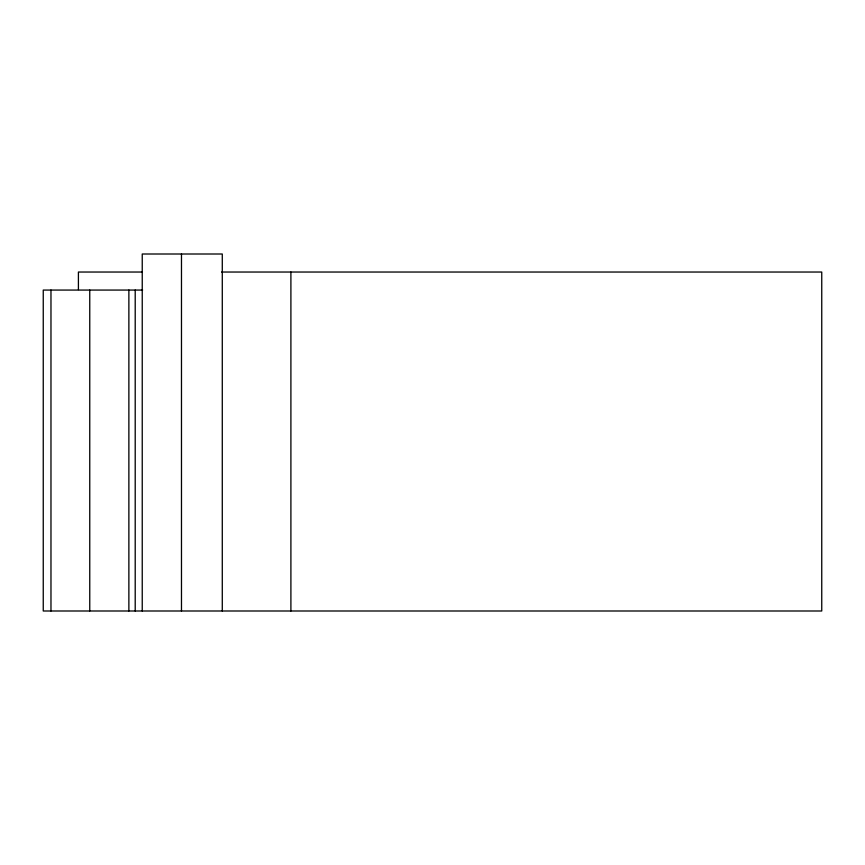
<?xml version="1.0" encoding="UTF-8"?>
<svg xmlns="http://www.w3.org/2000/svg" width="865" height="865" viewBox="0 0 865 865"><rect width="100%" height="100%" fill="white"/><g stroke="black" fill="none" stroke-linecap="round" stroke-linejoin="round"><path stroke-width="1.3" d="M141.903 272.032L78.412 272.032L78.412 289.591M221.591 272.032L821.75 272.032L821.75 610.993L43.25 610.993L43.25 290.067L142.617 290.067M290.9 272.032L290.9 610.993M222.283 610.993L222.283 254.007L142.238 254.007L142.238 610.993M181.477 254.007L181.477 610.993M135.21 290.067L135.21 610.993M128.874 290.067L128.874 610.993M89.755 290.067L89.755 610.993M50.97 290.067L50.97 610.993"/></g></svg>
